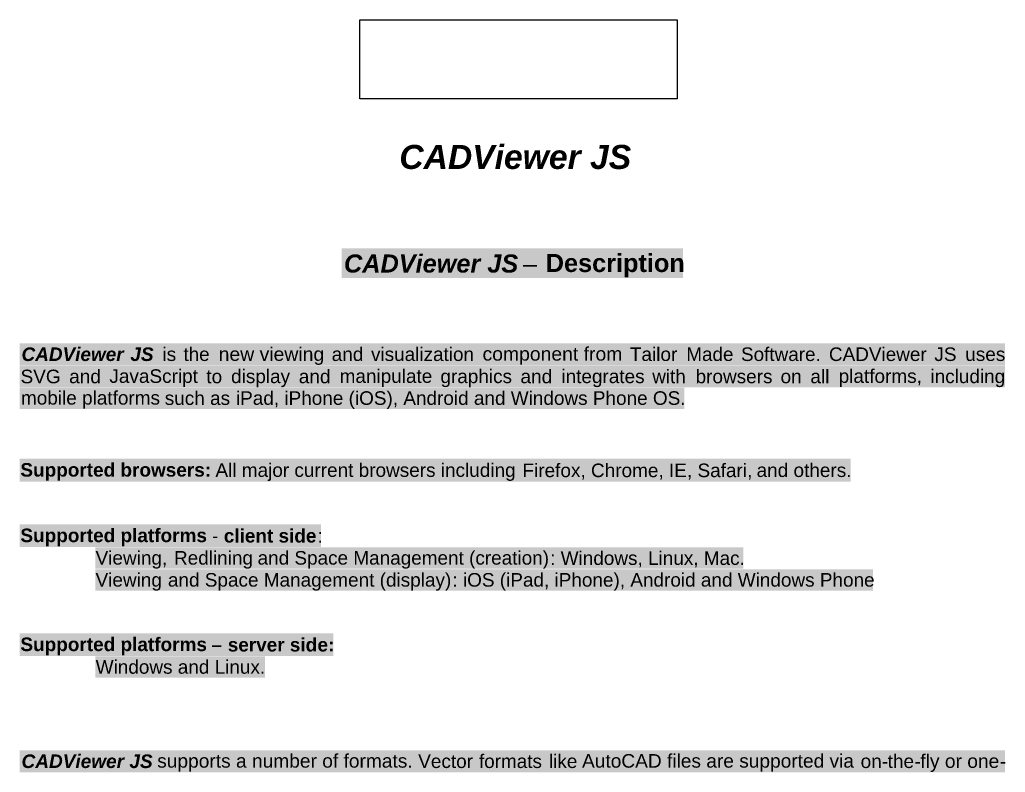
# Model space of a CAD drawing. Header units: inches. Extents: x 1 to 7.5, y 0.5 to 10.6.
# Drawn here: x 1 to 7.5, y 5.62 to 10.58 of the extents above; entities that cross this region are included whole.
import ezdxf

# ---------------------------------------------------------------- set-up
doc = ezdxf.new("R2010")
doc.units = ezdxf.units.IN
doc.header["$MEASUREMENT"] = 0
doc.layers.add('PDF_Images', color=7, linetype='Continuous')
doc.layers.add('PDF_Solid Fills', color=7, linetype='Continuous', true_color=0xffffff)
doc.layers.add('PDF_Text', color=7, linetype='Continuous', true_color=0x5f5f5f)
doc.styles.add('PDF Arial', font='arial.ttf')
doc.styles.add('PDF Arial Bold', font='arialbd.ttf')
doc.styles.add('PDF Arial Bold Italic', font='arialbi.ttf')
picture_1 = doc.add_image_def('image1.png', size_in_pixel=(201, 50))
picture_2 = doc.add_image_def('image2.png', size_in_pixel=(201, 50))
picture_3 = doc.add_image_def('image3.png', size_in_pixel=(201, 50))
picture_4 = doc.add_image_def('image4.png', size_in_pixel=(201, 50))

msp = doc.modelspace()

# ---------------------------------------------------------------- hatches: boundary and pattern name
at = {"layer": 'PDF_Solid Fills', "transparency": 33554559}
for points in [[(3.124, 8.8814), (5.376, 8.8814), (5.376, 9.0781), (3.124, 9.0781)], [(3.124, 8.8814), (5.376, 8.8814), (5.376, 9.0781), (3.124, 9.0781)], [(3.124, 8.8814), (5.376, 8.8814), (5.376, 9.0781), (3.124, 9.0781)], [(3.124, 8.8814), (5.376, 8.8814), (5.376, 9.0781), (3.124, 9.0781)], [(1.0003, 8.3064), (7.5013, 8.3064), (7.5013, 8.4514), (1.0003, 8.4514)], [(1.0003, 8.3064), (7.5013, 8.3064), (7.5013, 8.4514), (1.0003, 8.4514)], [(1.0003, 8.3064), (7.5013, 8.3064), (7.5013, 8.4514), (1.0003, 8.4514)], [(1.0003, 8.3064), (7.5013, 8.3064), (7.5013, 8.4514), (1.0003, 8.4514)], [(1.0003, 8.1614), (7.5013, 8.1614), (7.5013, 8.3031), (1.0003, 8.3031)], [(1.0003, 8.1614), (7.5013, 8.1614), (7.5013, 8.3031), (1.0003, 8.3031)], [(1.0003, 8.1614), (7.5013, 8.1614), (7.5013, 8.3031), (1.0003, 8.3031)], [(1.0003, 8.1614), (7.5013, 8.1614), (7.5013, 8.3031), (1.0003, 8.3031)], [(1.0003, 8.0181), (5.386, 8.0181), (5.386, 8.1597), (1.0003, 8.1597)], [(1.0003, 8.0181), (5.386, 8.0181), (5.386, 8.1597), (1.0003, 8.1597)], [(1.0003, 8.0181), (5.386, 8.0181), (5.386, 8.1597), (1.0003, 8.1597)], [(1.0003, 8.0181), (5.386, 8.0181), (5.386, 8.1597), (1.0003, 8.1597)], [(1.0003, 7.5397), (6.4827, 7.5397), (6.4827, 7.6897), (1.0003, 7.6897)], [(1.0003, 7.5397), (6.4827, 7.5397), (6.4827, 7.6897), (1.0003, 7.6897)], [(1.0003, 7.5397), (6.4827, 7.5397), (6.4827, 7.6897), (1.0003, 7.6897)], [(1.0003, 7.5397), (6.4827, 7.5397), (6.4827, 7.6897), (1.0003, 7.6897)], [(1.0003, 7.1076), (2.9889, 7.1076), (2.9889, 7.2576), (1.0003, 7.2576)], [(1.0003, 7.1076), (2.9889, 7.1076), (2.9889, 7.2576), (1.0003, 7.2576)], [(1.0003, 7.1076), (2.9889, 7.1076), (2.9889, 7.2576), (1.0003, 7.2576)], [(1.0003, 7.1076), (2.9889, 7.1076), (2.9889, 7.2576), (1.0003, 7.2576)], [(1.5003, 6.9643), (5.7743, 6.9643), (5.7743, 7.106), (1.5003, 7.106)], [(1.5003, 6.9643), (5.7743, 6.9643), (5.7743, 7.106), (1.5003, 7.106)], [(1.5003, 6.9643), (5.7743, 6.9643), (5.7743, 7.106), (1.5003, 7.106)], [(1.5003, 6.9643), (5.7743, 6.9643), (5.7743, 7.106), (1.5003, 7.106)], [(1.5003, 6.8193), (6.6293, 6.8193), (6.6293, 6.961), (1.5003, 6.961)], [(1.5003, 6.8193), (6.6293, 6.8193), (6.6293, 6.961), (1.5003, 6.961)], [(1.5003, 6.8193), (6.6293, 6.8193), (6.6293, 6.961), (1.5003, 6.961)], [(1.5003, 6.8193), (6.6293, 6.8193), (6.6293, 6.961), (1.5003, 6.961)], [(1.0003, 6.3893), (3.0706, 6.3893), (3.0706, 6.5393), (1.0003, 6.5393)], [(1.0003, 6.3893), (3.0706, 6.3893), (3.0706, 6.5393), (1.0003, 6.5393)], [(1.0003, 6.3893), (3.0706, 6.3893), (3.0706, 6.5393), (1.0003, 6.5393)], [(1.0003, 6.3893), (3.0706, 6.3893), (3.0706, 6.5393), (1.0003, 6.5393)], [(1.5003, 6.246), (2.6186, 6.246), (2.6186, 6.3876), (1.5003, 6.3876)], [(1.5003, 6.246), (2.6186, 6.246), (2.6186, 6.3876), (1.5003, 6.3876)], [(1.5003, 6.246), (2.6186, 6.246), (2.6186, 6.3876), (1.5003, 6.3876)], [(1.5003, 6.246), (2.6186, 6.246), (2.6186, 6.3876), (1.5003, 6.3876)], [(1.0003, 5.6226), (7.5013, 5.6226), (7.5013, 5.7676), (1.0003, 5.7676)], [(1.0003, 5.6226), (7.5013, 5.6226), (7.5013, 5.7676), (1.0003, 5.7676)], [(1.0003, 5.6226), (7.5013, 5.6226), (7.5013, 5.7676), (1.0003, 5.7676)], [(1.0003, 5.6226), (7.5013, 5.6226), (7.5013, 5.7676), (1.0003, 5.7676)]]:
    msp.add_hatch(color=256, dxfattribs=at).paths.add_polyline_path(points)

# ---------------------------------------------------------------- texts
at = {"layer": 'PDF_Text', "color": 7, "insert": (3.505, 9.5986), "char_height": 0.158674, "attachment_point": 7, "style": 'PDF Arial Bold Italic'}
msp.add_mtext('\\W1.001507;CADViewer JS', dxfattribs=at)
msp.add_mtext('\\W1.001507;CADViewer JS', dxfattribs=at)
msp.add_mtext('\\W1.001507;CADViewer JS', dxfattribs=at)
msp.add_mtext('\\W1.001507;CADViewer JS', dxfattribs=at)
at = {"layer": 'PDF_Text', "attachment_point": 7}
for s, insert, char_height, style in [('\\W1.001213;CADViewer JS', (3.1398, 8.9159), 0.119303, 'PDF Arial Bold Italic'), ('\\W1.001213;CADViewer JS', (3.1398, 8.9159), 0.119303, 'PDF Arial Bold Italic'), ('\\W1.001213;CADViewer JS', (3.1398, 8.9159), 0.119303, 'PDF Arial Bold Italic'), ('\\W1.001213;CADViewer JS', (3.1398, 8.9159), 0.119303, 'PDF Arial Bold Italic'), ('\\W1.000692;Description', (4.4711, 8.8852), 0.119303, 'PDF Arial Bold'), ('\\W1.000692;Description', (4.4711, 8.8852), 0.119303, 'PDF Arial Bold'), ('\\W1.000692;Description', (4.4711, 8.8852), 0.119303, 'PDF Arial Bold'), ('\\W1.000692;Description', (4.4711, 8.8852), 0.119303, 'PDF Arial Bold'), ('\\W1.005102;–', (4.3204, 8.9181), 0.119303, 'PDF Arial'), ('\\W1.005102;–', (4.3204, 8.9181), 0.119303, 'PDF Arial'), ('\\W1.005102;–', (4.3204, 8.9181), 0.119303, 'PDF Arial'), ('\\W1.005102;–', (4.3204, 8.9181), 0.119303, 'PDF Arial'), ('\\W1.000162;CADViewer', (1.0122, 8.3331), 0.089478, 'PDF Arial Bold Italic'), ('\\W1.000162;CADViewer', (1.0122, 8.3331), 0.089478, 'PDF Arial Bold Italic'), ('\\W1.000162;CADViewer', (1.0122, 8.3331), 0.089478, 'PDF Arial Bold Italic'), ('\\W1.000162;CADViewer', (1.0122, 8.3331), 0.089478, 'PDF Arial Bold Italic'), ('\\W1.003229;JS', (1.7302, 8.3332), 0.089478, 'PDF Arial Bold Italic'), ('\\W1.003229;JS', (1.7302, 8.3332), 0.089478, 'PDF Arial Bold Italic'), ('\\W1.003229;JS', (1.7302, 8.3332), 0.089478, 'PDF Arial Bold Italic'), ('\\W1.003229;JS', (1.7302, 8.3332), 0.089478, 'PDF Arial Bold Italic'), ('\\W1.007623;is', (1.9419, 8.3333), 0.089478, 'PDF Arial'), ('\\W1.007623;is', (1.9419, 8.3333), 0.089478, 'PDF Arial'), ('\\W1.007623;is', (1.9419, 8.3333), 0.089478, 'PDF Arial'), ('\\W1.007623;is', (1.9419, 8.3333), 0.089478, 'PDF Arial'), ('\\W0.994794;the', (2.0806, 8.3333), 0.089478, 'PDF Arial'), ('\\W0.994794;the', (2.0806, 8.3333), 0.089478, 'PDF Arial'), ('\\W0.994794;the', (2.0806, 8.3333), 0.089478, 'PDF Arial'), ('\\W0.994794;the', (2.0806, 8.3333), 0.089478, 'PDF Arial'), ('\\W1.023186;new viewing', (2.313, 8.3084), 0.089478, 'PDF Arial'), ('\\W1.023186;new viewing', (2.313, 8.3084), 0.089478, 'PDF Arial'), ('\\W1.023186;new viewing', (2.313, 8.3084), 0.089478, 'PDF Arial'), ('\\W1.023186;new viewing', (2.313, 8.3084), 0.089478, 'PDF Arial'), ('\\W1.004757;and', (3.0585, 8.3333), 0.089478, 'PDF Arial'), ('\\W1.004757;and', (3.0585, 8.3333), 0.089478, 'PDF Arial'), ('\\W1.004757;and', (3.0585, 8.3333), 0.089478, 'PDF Arial'), ('\\W1.004757;and', (3.0585, 8.3333), 0.089478, 'PDF Arial'), ('\\W0.997863;visualization', (3.3184, 8.3333), 0.089478, 'PDF Arial'), ('\\W0.997863;visualization', (3.3184, 8.3333), 0.089478, 'PDF Arial'), ('\\W0.997863;visualization', (3.3184, 8.3333), 0.089478, 'PDF Arial'), ('\\W0.997863;visualization', (3.3184, 8.3333), 0.089478, 'PDF Arial'), ('\\W1.021292;component from', (4.0541, 8.3099), 0.089478, 'PDF Arial'), ('\\W1.021292;component from', (4.0541, 8.3099), 0.089478, 'PDF Arial'), ('\\W1.021292;component from', (4.0541, 8.3099), 0.089478, 'PDF Arial'), ('\\W1.021292;component from', (4.0541, 8.3099), 0.089478, 'PDF Arial'), ('\\W1.002028;Tailor', (5.026, 8.3333), 0.089478, 'PDF Arial'), ('\\W1.002028;Tailor', (5.026, 8.3333), 0.089478, 'PDF Arial'), ('\\W1.002028;Tailor', (5.026, 8.3333), 0.089478, 'PDF Arial'), ('\\W1.002028;Tailor', (5.026, 8.3333), 0.089478, 'PDF Arial'), ('\\W0.995160;Made', (5.3985, 8.3333), 0.089478, 'PDF Arial'), ('\\W0.995160;Made', (5.3985, 8.3333), 0.089478, 'PDF Arial'), ('\\W0.995160;Made', (5.3985, 8.3333), 0.089478, 'PDF Arial'), ('\\W0.995160;Made', (5.3985, 8.3333), 0.089478, 'PDF Arial'), ('\\W0.997297;Software.', (5.7594, 8.3332), 0.089478, 'PDF Arial'), ('\\W0.997297;Software.', (5.7594, 8.3332), 0.089478, 'PDF Arial'), ('\\W0.997297;Software.', (5.7594, 8.3332), 0.089478, 'PDF Arial'), ('\\W0.997297;Software.', (5.7594, 8.3332), 0.089478, 'PDF Arial'), ('\\W0.998861;CADViewer', (6.3396, 8.3332), 0.089478, 'PDF Arial'), ('\\W0.998861;CADViewer', (6.3396, 8.3332), 0.089478, 'PDF Arial'), ('\\W0.998861;CADViewer', (6.3396, 8.3332), 0.089478, 'PDF Arial'), ('\\W0.998861;CADViewer', (6.3396, 8.3332), 0.089478, 'PDF Arial'), ('\\W1.005582;JS', (7.0347, 8.3332), 0.089478, 'PDF Arial'), ('\\W1.005582;JS', (7.0347, 8.3332), 0.089478, 'PDF Arial'), ('\\W1.005582;JS', (7.0347, 8.3332), 0.089478, 'PDF Arial'), ('\\W1.005582;JS', (7.0347, 8.3332), 0.089478, 'PDF Arial'), ('\\W1.000789;uses', (7.239, 8.3333), 0.089478, 'PDF Arial'), ('\\W1.000789;uses', (7.239, 8.3333), 0.089478, 'PDF Arial'), ('\\W1.000789;uses', (7.239, 8.3333), 0.089478, 'PDF Arial'), ('\\W1.000789;uses', (7.239, 8.3333), 0.089478, 'PDF Arial'), ('\\W1.001129;SVG', (1.0059, 8.1865), 0.089478, 'PDF Arial'), ('\\W1.001129;SVG', (1.0059, 8.1865), 0.089478, 'PDF Arial'), ('\\W1.001129;SVG', (1.0059, 8.1865), 0.089478, 'PDF Arial'), ('\\W1.001129;SVG', (1.0059, 8.1865), 0.089478, 'PDF Arial'), ('\\W1.004757;and', (1.3265, 8.1866), 0.089478, 'PDF Arial'), ('\\W1.004757;and', (1.3265, 8.1866), 0.089478, 'PDF Arial'), ('\\W1.004757;and', (1.3265, 8.1866), 0.089478, 'PDF Arial'), ('\\W1.004757;and', (1.3265, 8.1866), 0.089478, 'PDF Arial'), ('\\W1.001409;JavaScript', (1.592, 8.1632), 0.089478, 'PDF Arial'), ('\\W1.001409;JavaScript', (1.592, 8.1632), 0.089478, 'PDF Arial'), ('\\W1.001409;JavaScript', (1.592, 8.1632), 0.089478, 'PDF Arial'), ('\\W1.001409;JavaScript', (1.592, 8.1632), 0.089478, 'PDF Arial'), ('\\W1.000837;to', (2.2317, 8.1866), 0.089478, 'PDF Arial'), ('\\W1.000837;to', (2.2317, 8.1866), 0.089478, 'PDF Arial'), ('\\W1.000837;to', (2.2317, 8.1866), 0.089478, 'PDF Arial'), ('\\W1.000837;to', (2.2317, 8.1866), 0.089478, 'PDF Arial'), ('\\W0.999589;display', (2.3951, 8.1617), 0.089478, 'PDF Arial'), ('\\W0.999589;display', (2.3951, 8.1617), 0.089478, 'PDF Arial'), ('\\W0.999589;display', (2.3951, 8.1617), 0.089478, 'PDF Arial'), ('\\W0.999589;display', (2.3951, 8.1617), 0.089478, 'PDF Arial'), ('\\W1.004757;and', (2.8414, 8.1866), 0.089478, 'PDF Arial'), ('\\W1.004757;and', (2.8414, 8.1866), 0.089478, 'PDF Arial'), ('\\W1.004757;and', (2.8414, 8.1866), 0.089478, 'PDF Arial'), ('\\W1.004757;and', (2.8414, 8.1866), 0.089478, 'PDF Arial'), ('\\W0.999622;manipulate', (3.1112, 8.1632), 0.089478, 'PDF Arial'), ('\\W0.999622;manipulate', (3.1112, 8.1632), 0.089478, 'PDF Arial'), ('\\W0.999622;manipulate', (3.1112, 8.1632), 0.089478, 'PDF Arial'), ('\\W0.999622;manipulate', (3.1112, 8.1632), 0.089478, 'PDF Arial'), ('\\W0.999759;graphics', (3.7763, 8.1617), 0.089478, 'PDF Arial'), ('\\W0.999759;graphics', (3.7763, 8.1617), 0.089478, 'PDF Arial'), ('\\W0.999759;graphics', (3.7763, 8.1617), 0.089478, 'PDF Arial'), ('\\W0.999759;graphics', (3.7763, 8.1617), 0.089478, 'PDF Arial'), ('\\W1.004756;and', (4.3043, 8.1866), 0.089478, 'PDF Arial'), ('\\W1.004756;and', (4.3043, 8.1866), 0.089478, 'PDF Arial'), ('\\W1.004756;and', (4.3043, 8.1866), 0.089478, 'PDF Arial'), ('\\W1.004756;and', (4.3043, 8.1866), 0.089478, 'PDF Arial'), ('\\W1.000695;integrates', (4.5742, 8.1617), 0.089478, 'PDF Arial'), ('\\W1.000695;integrates', (4.5742, 8.1617), 0.089478, 'PDF Arial'), ('\\W1.000695;integrates', (4.5742, 8.1617), 0.089478, 'PDF Arial'), ('\\W1.000695;integrates', (4.5742, 8.1617), 0.089478, 'PDF Arial'), ('\\W0.994043;with', (5.174, 8.1872), 0.089478, 'PDF Arial'), ('\\W0.994043;with', (5.174, 8.1872), 0.089478, 'PDF Arial'), ('\\W0.994043;with', (5.174, 8.1872), 0.089478, 'PDF Arial'), ('\\W0.994043;with', (5.174, 8.1872), 0.089478, 'PDF Arial'), ('\\W1.000713;browsers', (5.4598, 8.1866), 0.089478, 'PDF Arial'), ('\\W1.000713;browsers', (5.4598, 8.1866), 0.089478, 'PDF Arial'), ('\\W1.000713;browsers', (5.4598, 8.1866), 0.089478, 'PDF Arial'), ('\\W1.000713;browsers', (5.4598, 8.1866), 0.089478, 'PDF Arial'), ('\\W1.008260;all', (6.2169, 8.1866), 0.089478, 'PDF Arial'), ('\\W1.008260;all', (6.2169, 8.1866), 0.089478, 'PDF Arial'), ('\\W1.008260;all', (6.2169, 8.1866), 0.089478, 'PDF Arial'), ('\\W1.008260;all', (6.2169, 8.1866), 0.089478, 'PDF Arial'), ('\\W1.001210;platforms,', (6.4036, 8.1632), 0.089478, 'PDF Arial'), ('\\W1.001210;platforms,', (6.4036, 8.1632), 0.089478, 'PDF Arial'), ('\\W1.001210;platforms,', (6.4036, 8.1632), 0.089478, 'PDF Arial'), ('\\W1.001210;platforms,', (6.4036, 8.1632), 0.089478, 'PDF Arial'), ('\\W0.999017;including', (7.0095, 8.1617), 0.089478, 'PDF Arial'), ('\\W0.999017;including', (7.0095, 8.1617), 0.089478, 'PDF Arial'), ('\\W0.999017;including', (7.0095, 8.1617), 0.089478, 'PDF Arial'), ('\\W0.999017;including', (7.0095, 8.1617), 0.089478, 'PDF Arial'), ('\\W1.003761;on', (6.0203, 8.1866), 0.089478, 'PDF Arial'), ('\\W1.003761;on', (6.0203, 8.1866), 0.089478, 'PDF Arial'), ('\\W1.003761;on', (6.0203, 8.1866), 0.089478, 'PDF Arial'), ('\\W1.003761;on', (6.0203, 8.1866), 0.089478, 'PDF Arial'), ('\\W1.000517;mobile platforms', (1.0086, 8.0199), 0.089478, 'PDF Arial'), ('\\W1.000517;mobile platforms', (1.0086, 8.0199), 0.089478, 'PDF Arial'), ('\\W1.000517;mobile platforms', (1.0086, 8.0199), 0.089478, 'PDF Arial'), ('\\W1.000517;mobile platforms', (1.0086, 8.0199), 0.089478, 'PDF Arial'), ('\\W1.000297;such as', (1.9575, 8.0433), 0.089478, 'PDF Arial'), ('\\W1.000297;such as', (1.9575, 8.0433), 0.089478, 'PDF Arial'), ('\\W1.000297;such as', (1.9575, 8.0433), 0.089478, 'PDF Arial'), ('\\W1.000297;such as', (1.9575, 8.0433), 0.089478, 'PDF Arial'), ('\\W0.999988;iPad, iPhone (iOS), Android and Windows Phone OS.', (2.4269, 8.0184), 0.089478, 'PDF Arial'), ('\\W0.999988;iPad, iPhone (iOS), Android and Windows Phone OS.', (2.4269, 8.0184), 0.089478, 'PDF Arial'), ('\\W0.999988;iPad, iPhone (iOS), Android and Windows Phone OS.', (2.4269, 8.0184), 0.089478, 'PDF Arial'), ('\\W0.999988;iPad, iPhone (iOS), Android and Windows Phone OS.', (2.4269, 8.0184), 0.089478, 'PDF Arial'), ('\\W1.000976;Supported browsers:', (1.0048, 7.5451), 0.089478, 'PDF Arial Bold'), ('\\W1.000976;Supported browsers:', (1.0048, 7.5451), 0.089478, 'PDF Arial Bold'), ('\\W1.000976;Supported browsers:', (1.0048, 7.5451), 0.089478, 'PDF Arial Bold'), ('\\W1.000976;Supported browsers:', (1.0048, 7.5451), 0.089478, 'PDF Arial Bold'), ('\\W1.000422;All major current browsers including', (2.2918, 7.5434), 0.089478, 'PDF Arial'), ('\\W1.000422;All major current browsers including', (2.2918, 7.5434), 0.089478, 'PDF Arial'), ('\\W1.000422;All major current browsers including', (2.2918, 7.5434), 0.089478, 'PDF Arial'), ('\\W1.000422;All major current browsers including', (2.2918, 7.5434), 0.089478, 'PDF Arial'), ('\\W1.001186;Firefox, Chrome, IE', (4.3176, 7.552), 0.089478, 'PDF Arial'), ('\\W1.001186;Firefox, Chrome, IE', (4.3176, 7.552), 0.089478, 'PDF Arial'), ('\\W1.001186;Firefox, Chrome, IE', (4.3176, 7.552), 0.089478, 'PDF Arial'), ('\\W1.001186;Firefox, Chrome, IE', (4.3176, 7.552), 0.089478, 'PDF Arial'), ('\\W1.000084;, Safari', (5.403, 7.552), 0.089478, 'PDF Arial'), ('\\W1.000084;, Safari', (5.403, 7.552), 0.089478, 'PDF Arial'), ('\\W1.000084;, Safari', (5.403, 7.552), 0.089478, 'PDF Arial'), ('\\W1.000084;, Safari', (5.403, 7.552), 0.089478, 'PDF Arial'), ('\\W1.001357;and others.', (5.8622, 7.5683), 0.089478, 'PDF Arial'), ('\\W1.001357;and others.', (5.8622, 7.5683), 0.089478, 'PDF Arial'), ('\\W1.001357;and others.', (5.8622, 7.5683), 0.089478, 'PDF Arial'), ('\\W1.001357;and others.', (5.8622, 7.5683), 0.089478, 'PDF Arial'), ('\\W1.000147;,', (5.7997, 7.552), 0.089478, 'PDF Arial'), ('\\W1.000147;,', (5.7997, 7.552), 0.089478, 'PDF Arial'), ('\\W1.000147;,', (5.7997, 7.552), 0.089478, 'PDF Arial'), ('\\W1.000147;,', (5.7997, 7.552), 0.089478, 'PDF Arial'), ('\\W1.001577;Supported platforms', (1.0048, 7.113), 0.089478, 'PDF Arial Bold'), ('\\W1.001577;Supported platforms', (1.0048, 7.113), 0.089478, 'PDF Arial Bold'), ('\\W1.001577;Supported platforms', (1.0048, 7.113), 0.089478, 'PDF Arial Bold'), ('\\W1.001577;Supported platforms', (1.0048, 7.113), 0.089478, 'PDF Arial Bold'), ('\\W0.999459;client side', (2.3471, 7.1362), 0.089478, 'PDF Arial Bold'), ('\\W0.999459;client side', (2.3471, 7.1362), 0.089478, 'PDF Arial Bold'), ('\\W0.999459;client side', (2.3471, 7.1362), 0.089478, 'PDF Arial Bold'), ('\\W0.999459;client side', (2.3471, 7.1362), 0.089478, 'PDF Arial Bold'), ('\\W1.000575;-', (2.2692, 7.1376), 0.089478, 'PDF Arial'), ('\\W1.000575;-', (2.2692, 7.1376), 0.089478, 'PDF Arial'), ('\\W1.000575;-', (2.2692, 7.1376), 0.089478, 'PDF Arial'), ('\\W1.000575;-', (2.2692, 7.1376), 0.089478, 'PDF Arial'), ('\\W0.998831;:', (2.9653, 7.1376), 0.089478, 'PDF Arial'), ('\\W0.998831;:', (2.9653, 7.1376), 0.089478, 'PDF Arial'), ('\\W0.998831;:', (2.9653, 7.1376), 0.089478, 'PDF Arial'), ('\\W0.998831;:', (2.9653, 7.1376), 0.089478, 'PDF Arial'), ('\\W1.000998;Viewing,', (1.5008, 6.9647), 0.089478, 'PDF Arial'), ('\\W1.000998;Viewing,', (1.5008, 6.9647), 0.089478, 'PDF Arial'), ('\\W1.000998;Viewing,', (1.5008, 6.9647), 0.089478, 'PDF Arial'), ('\\W1.000998;Viewing,', (1.5008, 6.9647), 0.089478, 'PDF Arial'), ('\\W1.000078;Redlining', (2.0184, 6.9647), 0.089478, 'PDF Arial'), ('\\W1.000078;Redlining', (2.0184, 6.9647), 0.089478, 'PDF Arial'), ('\\W1.000078;Redlining', (2.0184, 6.9647), 0.089478, 'PDF Arial'), ('\\W1.000078;Redlining', (2.0184, 6.9647), 0.089478, 'PDF Arial'), ('\\W0.999174;and Space Management (creation)', (2.5698, 6.9647), 0.089478, 'PDF Arial'), ('\\W0.999174;and Space Management (creation)', (2.5698, 6.9647), 0.089478, 'PDF Arial'), ('\\W0.999174;and Space Management (creation)', (2.5698, 6.9647), 0.089478, 'PDF Arial'), ('\\W0.999174;and Space Management (creation)', (2.5698, 6.9647), 0.089478, 'PDF Arial'), ('\\W0.999471;: Windows, Linux, Mac.', (4.5003, 6.9733), 0.089478, 'PDF Arial'), ('\\W0.999471;: Windows, Linux, Mac.', (4.5003, 6.9733), 0.089478, 'PDF Arial'), ('\\W0.999471;: Windows, Linux, Mac.', (4.5003, 6.9733), 0.089478, 'PDF Arial'), ('\\W0.999471;: Windows, Linux, Mac.', (4.5003, 6.9733), 0.089478, 'PDF Arial'), ('\\W1.000150;Viewing', (1.5008, 6.8197), 0.089478, 'PDF Arial'), ('\\W1.000150;Viewing', (1.5008, 6.8197), 0.089478, 'PDF Arial'), ('\\W1.000150;Viewing', (1.5008, 6.8197), 0.089478, 'PDF Arial'), ('\\W1.000150;Viewing', (1.5008, 6.8197), 0.089478, 'PDF Arial'), ('\\W1.000395;and Space Management (display)', (1.9781, 6.8197), 0.089478, 'PDF Arial'), ('\\W1.000395;and Space Management (display)', (1.9781, 6.8197), 0.089478, 'PDF Arial'), ('\\W1.000395;and Space Management (display)', (1.9781, 6.8197), 0.089478, 'PDF Arial'), ('\\W1.000395;and Space Management (display)', (1.9781, 6.8197), 0.089478, 'PDF Arial'), ('\\W0.999903;: iOS (iPad, iPhone), Android and Windows Phone', (3.8553, 6.8197), 0.089478, 'PDF Arial'), ('\\W0.999903;: iOS (iPad, iPhone), Android and Windows Phone', (3.8553, 6.8197), 0.089478, 'PDF Arial'), ('\\W0.999903;: iOS (iPad, iPhone), Android and Windows Phone', (3.8553, 6.8197), 0.089478, 'PDF Arial'), ('\\W0.999903;: iOS (iPad, iPhone), Android and Windows Phone', (3.8553, 6.8197), 0.089478, 'PDF Arial'), ('\\W1.001577;Supported platforms', (1.0048, 6.3946), 0.089478, 'PDF Arial Bold'), ('\\W1.001577;Supported platforms', (1.0048, 6.3946), 0.089478, 'PDF Arial Bold'), ('\\W1.001577;Supported platforms', (1.0048, 6.3946), 0.089478, 'PDF Arial Bold'), ('\\W1.001577;Supported platforms', (1.0048, 6.3946), 0.089478, 'PDF Arial Bold'), ('\\W0.998364;server sid', (2.3732, 6.4178), 0.089478, 'PDF Arial Bold'), ('\\W0.998364;server sid', (2.3732, 6.4178), 0.089478, 'PDF Arial Bold'), ('\\W0.998364;server sid', (2.3732, 6.4178), 0.089478, 'PDF Arial Bold'), ('\\W0.998364;server sid', (2.3732, 6.4178), 0.089478, 'PDF Arial Bold'), ('\\W1.005102;–', (2.265, 6.4193), 0.089478, 'PDF Arial Bold'), ('\\W1.005102;–', (2.265, 6.4193), 0.089478, 'PDF Arial Bold'), ('\\W1.005102;–', (2.265, 6.4193), 0.089478, 'PDF Arial Bold'), ('\\W1.005102;–', (2.265, 6.4193), 0.089478, 'PDF Arial Bold'), ('\\W1.006384;e:', (2.9647, 6.4178), 0.089478, 'PDF Arial Bold'), ('\\W1.006384;e:', (2.9647, 6.4178), 0.089478, 'PDF Arial Bold'), ('\\W1.006384;e:', (2.9647, 6.4178), 0.089478, 'PDF Arial Bold'), ('\\W1.006384;e:', (2.9647, 6.4178), 0.089478, 'PDF Arial Bold'), ('\\W0.999536;Windows and Linux.', (1.5018, 6.2712), 0.089478, 'PDF Arial'), ('\\W0.999536;Windows and Linux.', (1.5018, 6.2712), 0.089478, 'PDF Arial'), ('\\W0.999536;Windows and Linux.', (1.5018, 6.2712), 0.089478, 'PDF Arial'), ('\\W0.999536;Windows and Linux.', (1.5018, 6.2712), 0.089478, 'PDF Arial'), ('\\W1.004448;CADViewer JS', (1.0122, 5.6494), 0.089478, 'PDF Arial Bold Italic'), ('\\W1.004448;CADViewer JS', (1.0122, 5.6494), 0.089478, 'PDF Arial Bold Italic'), ('\\W1.004448;CADViewer JS', (1.0122, 5.6494), 0.089478, 'PDF Arial Bold Italic'), ('\\W1.004448;CADViewer JS', (1.0122, 5.6494), 0.089478, 'PDF Arial Bold Italic'), ('\\W1.011104;supports a number of formats.', (1.9075, 5.6261), 0.089478, 'PDF Arial'), ('\\W1.011104;supports a number of formats.', (1.9075, 5.6261), 0.089478, 'PDF Arial'), ('\\W1.011104;supports a number of formats.', (1.9075, 5.6261), 0.089478, 'PDF Arial'), ('\\W1.011104;supports a number of formats.', (1.9075, 5.6261), 0.089478, 'PDF Arial'), ('\\W1.001160;Vector', (3.6296, 5.6495), 0.089478, 'PDF Arial'), ('\\W1.001160;Vector', (3.6296, 5.6495), 0.089478, 'PDF Arial'), ('\\W1.001160;Vector', (3.6296, 5.6495), 0.089478, 'PDF Arial'), ('\\W1.001160;Vector', (3.6296, 5.6495), 0.089478, 'PDF Arial'), ('\\W0.997466;formats', (4.0302, 5.6495), 0.089478, 'PDF Arial'), ('\\W0.997466;formats', (4.0302, 5.6495), 0.089478, 'PDF Arial'), ('\\W0.997466;formats', (4.0302, 5.6495), 0.089478, 'PDF Arial'), ('\\W0.997466;formats', (4.0302, 5.6495), 0.089478, 'PDF Arial'), ('\\W1.001422;like', (4.492, 5.6495), 0.089478, 'PDF Arial'), ('\\W1.001422;like', (4.492, 5.6495), 0.089478, 'PDF Arial'), ('\\W1.001422;like', (4.492, 5.6495), 0.089478, 'PDF Arial'), ('\\W1.001422;like', (4.492, 5.6495), 0.089478, 'PDF Arial'), ('\\W1.008902;AutoCAD files are supported via', (4.7105, 5.6261), 0.089478, 'PDF Arial'), ('\\W1.008902;AutoCAD files are supported via', (4.7105, 5.6261), 0.089478, 'PDF Arial'), ('\\W1.008902;AutoCAD files are supported via', (4.7105, 5.6261), 0.089478, 'PDF Arial'), ('\\W1.008902;AutoCAD files are supported via', (4.7105, 5.6261), 0.089478, 'PDF Arial'), ('\\W1.004569;the', (6.7269, 5.6495), 0.089478, 'PDF Arial'), ('\\W1.004569;the', (6.7269, 5.6495), 0.089478, 'PDF Arial'), ('\\W1.004569;the', (6.7269, 5.6495), 0.089478, 'PDF Arial'), ('\\W1.004569;the', (6.7269, 5.6495), 0.089478, 'PDF Arial'), ('\\W1.013470;fly or one', (6.9425, 5.6247), 0.089478, 'PDF Arial'), ('\\W1.013470;fly or one', (6.9425, 5.6247), 0.089478, 'PDF Arial'), ('\\W1.013470;fly or one', (6.9425, 5.6247), 0.089478, 'PDF Arial'), ('\\W1.013470;fly or one', (6.9425, 5.6247), 0.089478, 'PDF Arial'), ('\\W1.004751;on', (6.5485, 5.6495), 0.089478, 'PDF Arial'), ('\\W1.004751;on', (6.5485, 5.6495), 0.089478, 'PDF Arial'), ('\\W1.004751;on', (6.5485, 5.6495), 0.089478, 'PDF Arial'), ('\\W1.004751;on', (6.5485, 5.6495), 0.089478, 'PDF Arial'), ('\\W1.000575;-', (6.6883, 5.651), 0.089478, 'PDF Arial'), ('\\W1.000575;-', (6.6883, 5.651), 0.089478, 'PDF Arial'), ('\\W1.000575;-', (6.6883, 5.651), 0.089478, 'PDF Arial'), ('\\W1.000575;-', (6.6883, 5.651), 0.089478, 'PDF Arial'), ('\\W1.000575;-', (6.9037, 5.651), 0.089478, 'PDF Arial'), ('\\W1.000575;-', (6.9037, 5.651), 0.089478, 'PDF Arial'), ('\\W1.000575;-', (6.9037, 5.651), 0.089478, 'PDF Arial'), ('\\W1.000575;-', (6.9037, 5.651), 0.089478, 'PDF Arial'), ('\\W1.000575;-', (7.467, 5.651), 0.089478, 'PDF Arial'), ('\\W1.000575;-', (7.467, 5.651), 0.089478, 'PDF Arial'), ('\\W1.000575;-', (7.467, 5.651), 0.089478, 'PDF Arial'), ('\\W1.000575;-', (7.467, 5.651), 0.089478, 'PDF Arial')]:
    msp.add_mtext(s, dxfattribs=dict(at, insert=insert, char_height=char_height, style=style))

# ---------------------------------------------------------------- pictures from other files: only their frames are drawn
at = {"layer": 'PDF_Images'}
image = msp.add_image(picture_1, insert=(3.2451, 10.0632), size_in_units=(2.0931, 0.5215), dxfattribs=at)
image.dxf.flags = 15
image = msp.add_image(picture_2, insert=(3.2451, 10.0632), size_in_units=(2.0931, 0.5215), dxfattribs=at)
image.dxf.flags = 15
image = msp.add_image(picture_3, insert=(3.2451, 10.0632), size_in_units=(2.0931, 0.5215), dxfattribs=at)
image.dxf.flags = 15
image = msp.add_image(picture_4, insert=(3.2451, 10.0632), size_in_units=(2.0931, 0.5215), dxfattribs=at)
image.dxf.flags = 15

doc.saveas('drawing.dxf')
